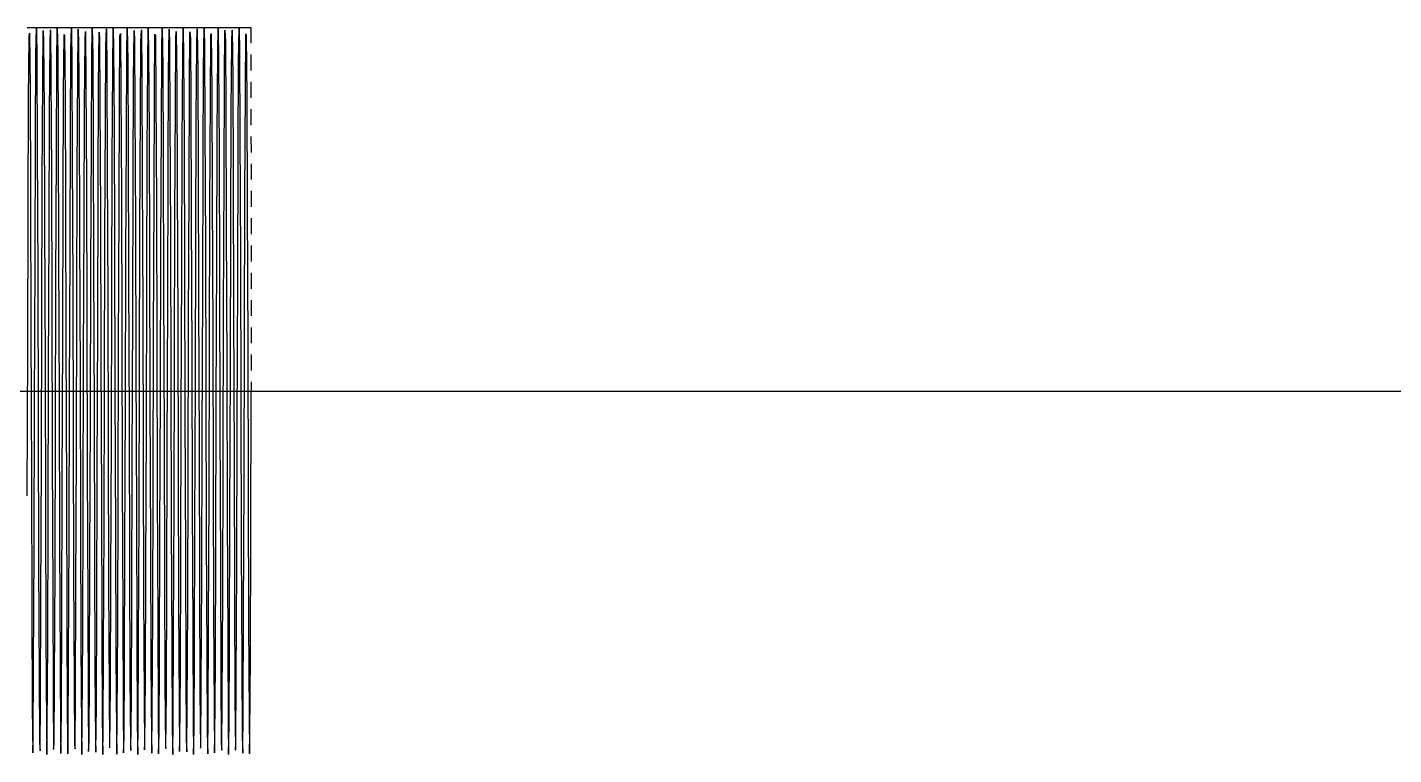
# Model space of a CAD drawing. Header units: metres. Extents: x 5 to 509, y -1 to 159.
# Drawn here: x 290.07 to 320.14, y 121 to 137 of the extents above; entities that cross this region are included whole.
import ezdxf

# ---------------------------------------------------------------- set-up
doc = ezdxf.new("R2010")
doc.units = ezdxf.units.M
doc.linetypes.add('DASHED', pattern=[0.6, 0.35, -0.25])
doc.layers.add('BASE', color=8, linetype='Continuous')
doc.layers.add('WAVE', color=7, linetype='Continuous')

msp = doc.modelspace()

# ---------------------------------------------------------------- linework, layer by layer
at = {"layer": 'BASE'}
msp.add_line((29, 129), (501, 129), dxfattribs=at)
at = {"layer": 'WAVE', "linetype": 'DASHED'}
msp.add_lwpolyline([(290.07, 137), (290.08, 137), (290.09, 137), (290.1, 137), (290.11, 137), (290.12, 137), (290.13, 137), (290.14, 137), (290.15, 137), (290.16, 137), (290.17, 137), (290.18, 137), (290.19, 137), (290.2, 137), (290.21, 137), (290.22, 137), (290.23, 137), (290.24, 137), (290.25, 137), (290.26, 137), (290.27, 137), (290.28, 137), (290.29, 137), (290.3, 137), (290.31, 137), (290.32, 137), (290.33, 137), (290.34, 137), (290.35, 137), (290.36, 137), (290.37, 137), (290.38, 137), (290.39, 137), (290.4, 137), (290.41, 137), (290.42, 137), (290.43, 137), (290.44, 137), (290.45, 137), (290.46, 137), (290.47, 137), (290.48, 137), (290.49, 137), (290.5, 137), (290.51, 137), (290.52, 137), (290.53, 137), (290.54, 137), (290.55, 137), (290.56, 137), (290.57, 137), (290.58, 137), (290.59, 137), (290.6, 137), (290.61, 137), (290.62, 137), (290.63, 137), (290.64, 137), (290.65, 137), (290.66, 137), (290.67, 137), (290.68, 137), (290.69, 137), (290.7, 137), (290.71, 137), (290.72, 137), (290.73, 137), (290.74, 137), (290.75, 137), (290.76, 137), (290.77, 137), (290.78, 137), (290.79, 137), (290.8, 137), (290.81, 137), (290.82, 137), (290.83, 137), (290.84, 137), (290.85, 137), (290.86, 137), (290.87, 137), (290.88, 137), (290.89, 137), (290.9, 137), (290.91, 137), (290.92, 137), (290.93, 137), (290.94, 137), (290.95, 137), (290.96, 137), (290.97, 137), (290.98, 137), (290.99, 137), (291, 137), (291.01, 137), (291.02, 137), (291.03, 137), (291.04, 137), (291.05, 137), (291.06, 137), (291.07, 137), (291.08, 137), (291.09, 137), (291.1, 137), (291.11, 137), (291.12, 137), (291.13, 137), (291.14, 137), (291.15, 137), (291.16, 137), (291.17, 137), (291.18, 137), (291.19, 137), (291.2, 137), (291.21, 137), (291.22, 137), (291.23, 137), (291.24, 137), (291.25, 137), (291.26, 137), (291.27, 137), (291.28, 137), (291.29, 137), (291.3, 137), (291.31, 137), (291.32, 137), (291.33, 137), (291.34, 137), (291.35, 137), (291.36, 137), (291.37, 137), (291.38, 137), (291.39, 137), (291.4, 137), (291.41, 137), (291.42, 137), (291.43, 137), (291.44, 137), (291.45, 137), (291.46, 137), (291.47, 137), (291.48, 137), (291.49, 137), (291.5, 137), (291.51, 137), (291.52, 137), (291.53, 137), (291.54, 137), (291.55, 137), (291.56, 137), (291.57, 137), (291.58, 137), (291.59, 137), (291.6, 137), (291.61, 137), (291.62, 137), (291.63, 137), (291.64, 137), (291.65, 137), (291.66, 137), (291.67, 137), (291.68, 137), (291.69, 137), (291.7, 137), (291.71, 137), (291.72, 137), (291.73, 137), (291.74, 137), (291.75, 137), (291.76, 137), (291.77, 137), (291.78, 137), (291.79, 137), (291.8, 137), (291.81, 137), (291.82, 137), (291.83, 137), (291.84, 137), (291.85, 137), (291.86, 137), (291.87, 137), (291.88, 137), (291.89, 137), (291.9, 137), (291.91, 137), (291.92, 137), (291.93, 137), (291.94, 137), (291.95, 137), (291.96, 137), (291.97, 137), (291.98, 137), (291.99, 137), (292, 137), (292.01, 137), (292.02, 137), (292.03, 137), (292.04, 137), (292.05, 137), (292.06, 137), (292.07, 137), (292.08, 137), (292.09, 137), (292.1, 137), (292.11, 137), (292.12, 137), (292.13, 137), (292.14, 137), (292.15, 137), (292.16, 137), (292.17, 137), (292.18, 137), (292.19, 137), (292.2, 137), (292.21, 137), (292.22, 137), (292.23, 137), (292.24, 137), (292.25, 137), (292.26, 137), (292.27, 137), (292.28, 137), (292.29, 137), (292.3, 137), (292.31, 137), (292.32, 137), (292.33, 137), (292.34, 137), (292.35, 137), (292.36, 137), (292.37, 137), (292.38, 137), (292.39, 137), (292.4, 137), (292.41, 137), (292.42, 137), (292.43, 137), (292.44, 137), (292.45, 137), (292.46, 137), (292.47, 137), (292.48, 137), (292.49, 137), (292.5, 137), (292.51, 137), (292.52, 137), (292.53, 137), (292.54, 137), (292.55, 137), (292.56, 137), (292.57, 137), (292.58, 137), (292.59, 137), (292.6, 137), (292.61, 137), (292.62, 137), (292.63, 137), (292.64, 137), (292.65, 137), (292.66, 137), (292.67, 137), (292.68, 137), (292.69, 137), (292.7, 137), (292.71, 137), (292.72, 137), (292.73, 137), (292.74, 137), (292.75, 137), (292.76, 137), (292.77, 137), (292.78, 137), (292.79, 137), (292.8, 137), (292.81, 137), (292.82, 137), (292.83, 137), (292.84, 137), (292.85, 137), (292.86, 137), (292.87, 137), (292.88, 137), (292.89, 137), (292.9, 137), (292.91, 137), (292.92, 137), (292.93, 137), (292.94, 137), (292.95, 137), (292.96, 137), (292.97, 137), (292.98, 137), (292.99, 137), (293, 137), (293.01, 137), (293.02, 137), (293.03, 137), (293.04, 137), (293.05, 137), (293.06, 137), (293.07, 137), (293.08, 137), (293.09, 137), (293.1, 137), (293.11, 137), (293.12, 137), (293.13, 137), (293.14, 137), (293.15, 137), (293.16, 137), (293.17, 137), (293.18, 137), (293.19, 137), (293.2, 137), (293.21, 137), (293.22, 137), (293.23, 137), (293.24, 137), (293.25, 137), (293.26, 137), (293.27, 137), (293.28, 137), (293.29, 137), (293.3, 137), (293.31, 137), (293.32, 137), (293.33, 137), (293.34, 137), (293.35, 137), (293.36, 137), (293.37, 137), (293.38, 137), (293.39, 137), (293.4, 137), (293.41, 137), (293.42, 137), (293.43, 137), (293.44, 137), (293.45, 137), (293.46, 137), (293.47, 137), (293.48, 137), (293.49, 137), (293.5, 137), (293.51, 137), (293.52, 137), (293.53, 137), (293.54, 137), (293.55, 137), (293.56, 137), (293.57, 137), (293.58, 137), (293.59, 137), (293.6, 137), (293.61, 137), (293.62, 137), (293.63, 137), (293.64, 137), (293.65, 137), (293.66, 137), (293.67, 137), (293.68, 137), (293.69, 137), (293.7, 137), (293.71, 137), (293.72, 137), (293.73, 137), (293.74, 137), (293.75, 137), (293.76, 137), (293.77, 137), (293.78, 137), (293.79, 137), (293.8, 137), (293.81, 137), (293.82, 137), (293.83, 137), (293.84, 137), (293.85, 137), (293.86, 137), (293.87, 137), (293.88, 137), (293.89, 137), (293.9, 137), (293.91, 137), (293.92, 137), (293.93, 137), (293.94, 137), (293.95, 137), (293.96, 137), (293.97, 137), (293.98, 137), (293.99, 137), (294, 137), (294.01, 137), (294.02, 137), (294.03, 137), (294.04, 137), (294.05, 137), (294.06, 137), (294.07, 137), (294.08, 137), (294.09, 137), (294.1, 137), (294.11, 137), (294.12, 137), (294.13, 137), (294.14, 137), (294.15, 137), (294.16, 137), (294.17, 137), (294.18, 137), (294.19, 137), (294.2, 137), (294.21, 137), (294.22, 137), (294.23, 137), (294.24, 137), (294.25, 137), (294.26, 137), (294.27, 137), (294.28, 137), (294.29, 137), (294.3, 137), (294.31, 137), (294.32, 137), (294.33, 137), (294.34, 137), (294.35, 137), (294.36, 137), (294.37, 137), (294.38, 137), (294.39, 137), (294.4, 137), (294.41, 137), (294.42, 137), (294.43, 137), (294.44, 137), (294.45, 137), (294.46, 137), (294.47, 137), (294.48, 137), (294.49, 137), (294.5, 137), (294.51, 137), (294.52, 137), (294.53, 137), (294.54, 137), (294.55, 137), (294.56, 137), (294.57, 137), (294.58, 137), (294.59, 137), (294.6, 137), (294.61, 137), (294.62, 137), (294.63, 137), (294.64, 137), (294.65, 137), (294.66, 137), (294.67, 137), (294.68, 137), (294.69, 137), (294.7, 137), (294.71, 137), (294.72, 137), (294.73, 137), (294.74, 137), (294.75, 137), (294.76, 137), (294.77, 137), (294.78, 137), (294.79, 137), (294.8, 137), (294.81, 137), (294.82, 137), (294.83, 137), (294.84, 137), (294.85, 137), (294.86, 137), (294.87, 137), (294.88, 137), (294.89, 137), (294.9, 137), (294.91, 137), (294.92, 137), (294.93, 137), (294.94, 137), (294.95, 137), (294.96, 137), (294.97, 137), (294.98, 137), (294.99, 137), (295, 129), (495, 129)], dxfattribs=at)
at = {"layer": 'WAVE'}
msp.add_lwpolyline([(290.07, 126.691), (290.08, 129.923), (290.09, 133.003), (290.1, 135.425), (290.11, 136.79), (290.12, 136.873), (290.13, 135.661), (290.14, 133.353), (290.15, 130.33), (290.16, 127.087), (290.17, 124.159), (290.18, 122.028), (290.19, 121.043), (290.2, 121.368), (290.21, 122.948), (290.22, 125.523), (290.23, 128.671), (290.24, 131.873), (290.25, 134.602), (290.26, 136.409), (290.27, 136.998), (290.28, 136.271), (290.29, 134.348), (290.3, 131.545), (290.31, 128.323), (290.32, 125.213), (290.33, 122.726), (290.34, 121.271), (290.35, 121.087), (290.36, 122.205), (290.37, 124.441), (290.38, 127.427), (290.39, 130.672), (290.4, 133.641), (290.41, 135.847), (290.42, 136.927), (290.43, 136.703), (290.44, 135.211), (290.45, 132.698), (290.46, 129.576), (290.47, 126.36), (290.48, 123.578), (290.49, 121.688), (290.5, 121), (290.51, 121.629), (290.52, 123.47), (290.53, 126.222), (290.54, 129.43), (290.55, 132.567), (290.56, 135.118), (290.57, 136.662), (290.58, 136.946), (290.59, 135.922), (290.6, 133.76), (290.61, 130.815), (290.62, 127.571), (290.63, 124.563), (290.64, 122.284), (290.65, 121.11), (290.66, 121.234), (290.67, 122.636), (290.68, 125.084), (290.69, 128.177), (290.7, 131.405), (290.71, 134.238), (290.72, 136.209), (290.73, 136.994), (290.74, 136.464), (290.75, 134.706), (290.76, 132.009), (290.77, 128.818), (290.78, 125.656), (290.79, 123.045), (290.8, 121.413), (290.81, 121.029), (290.82, 121.957), (290.83, 124.043), (290.84, 126.945), (290.85, 130.184), (290.86, 133.229), (290.87, 135.578), (290.88, 136.845), (290.89, 136.822), (290.9, 135.511), (290.91, 133.13), (290.92, 130.069), (290.93, 126.832), (290.94, 123.952), (290.95, 121.902), (290.96, 121.02), (290.97, 121.451), (290.98, 123.123), (290.99, 125.763), (291, 128.935), (291.01, 132.117), (291.02, 134.787), (291.03, 136.505), (291.04, 136.988), (291.05, 136.157), (291.06, 134.149), (291.07, 131.294), (291.08, 128.061), (291.09, 124.983), (291.1, 122.566), (291.11, 121.207), (291.12, 121.13), (291.13, 122.348), (291.14, 124.66), (291.15, 127.686), (291.16, 130.929), (291.17, 133.854), (291.18, 135.98), (291.19, 136.958), (291.2, 136.627), (291.21, 135.042), (291.22, 132.462), (291.23, 129.313), (291.24, 126.112), (291.25, 123.387), (291.26, 121.584), (291.27, 121.002), (291.28, 121.736), (291.29, 123.664), (291.3, 126.47), (291.31, 129.693), (291.32, 132.801), (291.33, 135.284), (291.34, 136.734), (291.35, 136.911), (291.36, 135.786), (291.37, 133.546), (291.38, 130.557), (291.39, 127.312), (291.4, 124.345), (291.41, 122.144), (291.42, 121.071), (291.43, 121.302), (291.44, 122.799), (291.45, 125.316), (291.46, 128.44), (291.47, 131.656), (291.48, 134.434), (291.49, 136.319), (291.5, 137), (291.51, 136.364), (291.52, 134.518), (291.53, 131.763), (291.54, 128.554), (291.55, 125.418), (291.56, 122.872), (291.57, 121.333), (291.58, 121.056), (291.59, 122.086), (291.6, 124.253), (291.61, 127.201), (291.62, 130.445), (291.63, 133.451), (291.64, 135.725), (291.65, 136.893), (291.66, 136.762), (291.67, 135.354), (291.68, 132.901), (291.69, 129.807), (291.7, 126.579), (291.71, 123.75), (291.72, 121.784), (291.73, 121.006), (291.74, 121.542), (291.75, 123.306), (291.76, 126.006), (291.77, 129.199), (291.78, 132.359), (291.79, 134.966), (291.8, 136.592), (291.81, 136.969), (291.82, 136.035), (291.83, 133.944), (291.84, 131.039), (291.85, 127.799), (291.86, 124.757), (291.87, 122.412), (291.88, 121.151), (291.89, 121.182), (291.9, 122.498), (291.91, 124.884), (291.92, 127.947), (291.93, 131.184), (291.94, 134.061), (291.95, 136.105), (291.96, 136.981), (291.97, 136.544), (291.98, 134.865), (291.99, 132.222), (292, 129.049), (292.01, 125.868), (292.02, 123.202), (292.03, 121.49), (292.04, 121.013), (292.05, 121.85), (292.06, 123.864), (292.07, 126.722), (292.08, 129.955), (292.09, 133.031), (292.1, 135.444), (292.11, 136.797), (292.12, 136.867), (292.13, 135.643), (292.14, 133.326), (292.15, 130.297), (292.16, 127.055), (292.17, 124.133), (292.18, 122.012), (292.19, 121.04), (292.2, 121.378), (292.21, 122.969), (292.22, 125.553), (292.23, 128.703), (292.24, 131.903), (292.25, 134.625), (292.26, 136.422), (292.27, 136.997), (292.28, 136.257), (292.29, 134.324), (292.3, 131.514), (292.31, 128.291), (292.32, 125.184), (292.33, 122.706), (292.34, 121.262), (292.35, 121.092), (292.36, 122.222), (292.37, 124.468), (292.38, 127.459), (292.39, 130.704), (292.4, 133.668), (292.41, 135.864), (292.42, 136.932), (292.43, 136.694), (292.44, 135.191), (292.45, 132.669), (292.46, 129.544), (292.47, 126.329), (292.48, 123.554), (292.49, 121.674), (292.5, 121), (292.51, 121.642), (292.52, 123.494), (292.53, 126.252), (292.54, 129.462), (292.55, 132.596), (292.56, 135.139), (292.57, 136.671), (292.58, 136.942), (292.59, 135.906), (292.6, 133.734), (292.61, 130.783), (292.62, 127.539), (292.63, 124.535), (292.64, 122.266), (292.65, 121.105), (292.66, 121.242), (292.67, 122.656), (292.68, 125.113), (292.69, 128.21), (292.7, 131.436), (292.71, 134.262), (292.72, 136.223), (292.73, 136.995), (292.74, 136.452), (292.75, 134.683), (292.76, 131.979), (292.77, 128.785), (292.78, 125.627), (292.79, 123.023), (292.8, 121.403), (292.81, 121.032), (292.82, 121.972), (292.83, 124.069), (292.84, 126.976), (292.85, 130.217), (292.86, 133.257), (292.87, 135.597), (292.88, 136.852), (292.89, 136.815), (292.9, 135.492), (292.91, 133.102), (292.92, 130.036), (292.93, 126.801), (292.94, 123.927), (292.95, 121.887), (292.96, 121.018), (292.97, 121.462), (292.98, 123.146), (292.99, 125.793), (293, 128.967), (293.01, 132.147), (293.02, 134.81), (293.03, 136.516), (293.04, 136.986), (293.05, 136.142), (293.06, 134.124), (293.07, 131.262), (293.08, 128.028), (293.09, 124.955), (293.1, 122.546), (293.11, 121.199), (293.12, 121.136), (293.13, 122.366), (293.14, 124.688), (293.15, 127.719), (293.16, 130.96), (293.17, 133.88), (293.18, 135.996), (293.19, 136.962), (293.2, 136.617), (293.21, 135.02), (293.22, 132.433), (293.23, 129.28), (293.24, 126.082), (293.25, 123.363), (293.26, 121.572), (293.27, 121.003), (293.28, 121.749), (293.29, 123.689), (293.3, 126.501), (293.31, 129.725), (293.32, 132.83), (293.33, 135.304), (293.34, 136.742), (293.35, 136.906), (293.36, 135.769), (293.37, 133.519), (293.38, 130.525), (293.39, 127.281), (293.4, 124.319), (293.41, 122.127), (293.42, 121.066), (293.43, 121.311), (293.44, 122.82), (293.45, 125.346), (293.46, 128.473), (293.47, 131.686), (293.48, 134.458), (293.49, 136.332), (293.5, 137), (293.51, 136.352), (293.52, 134.494), (293.53, 131.732), (293.54, 128.521), (293.55, 125.389), (293.56, 122.851), (293.57, 121.324), (293.58, 121.06), (293.59, 122.102), (293.6, 124.279), (293.61, 127.233), (293.62, 130.477), (293.63, 133.478), (293.64, 135.743), (293.65, 136.898), (293.66, 136.754), (293.67, 135.335), (293.68, 132.873), (293.69, 129.774), (293.7, 126.548), (293.71, 123.725), (293.72, 121.77), (293.73, 121.005), (293.74, 121.554), (293.75, 123.329), (293.76, 126.036), (293.77, 129.231), (293.78, 132.388), (293.79, 134.988), (293.8, 136.602), (293.81, 136.966), (293.82, 136.02), (293.83, 133.918), (293.84, 131.008), (293.85, 127.767), (293.86, 124.729), (293.87, 122.394), (293.88, 121.145), (293.89, 121.189), (293.9, 122.517), (293.91, 124.912), (293.92, 127.98), (293.93, 131.215), (293.94, 134.086), (293.95, 136.12), (293.96, 136.983), (293.97, 136.533), (293.98, 134.843), (293.99, 132.192), (294, 129.016), (294.01, 125.838), (294.02, 123.179), (294.03, 121.478), (294.04, 121.015), (294.05, 121.865), (294.06, 123.889), (294.07, 126.753), (294.08, 129.988), (294.09, 133.06), (294.1, 135.463), (294.11, 136.804), (294.12, 136.861), (294.13, 135.625), (294.14, 133.298), (294.15, 130.265), (294.16, 127.024), (294.17, 124.107), (294.18, 121.996), (294.19, 121.037), (294.2, 121.388), (294.21, 122.991), (294.22, 125.582), (294.23, 128.736), (294.24, 131.933), (294.25, 134.648), (294.26, 136.434), (294.27, 136.996), (294.28, 136.244), (294.29, 134.299), (294.3, 131.483), (294.31, 128.258), (294.32, 125.156), (294.33, 122.685), (294.34, 121.254), (294.35, 121.097), (294.36, 122.24), (294.37, 124.495), (294.38, 127.491), (294.39, 130.735), (294.4, 133.694), (294.41, 135.881), (294.42, 136.936), (294.43, 136.685), (294.44, 135.17), (294.45, 132.64), (294.46, 129.511), (294.47, 126.298), (294.48, 123.53), (294.49, 121.661), (294.5, 121), (294.51, 121.655), (294.52, 123.518), (294.53, 126.283), (294.54, 129.495), (294.55, 132.625), (294.56, 135.16), (294.57, 136.68), (294.58, 136.938), (294.59, 135.889), (294.6, 133.708), (294.61, 130.751), (294.62, 127.507), (294.63, 124.508), (294.64, 122.249), (294.65, 121.099), (294.66, 121.25), (294.67, 122.675), (294.68, 125.141), (294.69, 128.242), (294.7, 131.467), (294.71, 134.287), (294.72, 136.237), (294.73, 136.996), (294.74, 136.44), (294.75, 134.66), (294.76, 131.949), (294.77, 128.752), (294.78, 125.597), (294.79, 123.001), (294.8, 121.393), (294.81, 121.035), (294.82, 121.988), (294.83, 124.095), (294.84, 127.008), (294.85, 130.249), (294.86, 133.285), (294.87, 135.615), (294.88, 136.858), (294.89, 136.808), (294.9, 135.473), (294.91, 133.074), (294.92, 130.004), (294.93, 126.769), (294.94, 123.901), (294.95, 121.872), (294.96, 121.016), (294.97, 121.473), (294.98, 123.168), (294.99, 125.823), (295, 129), (495, 129)], dxfattribs=at)

doc.saveas('drawing.dxf')
